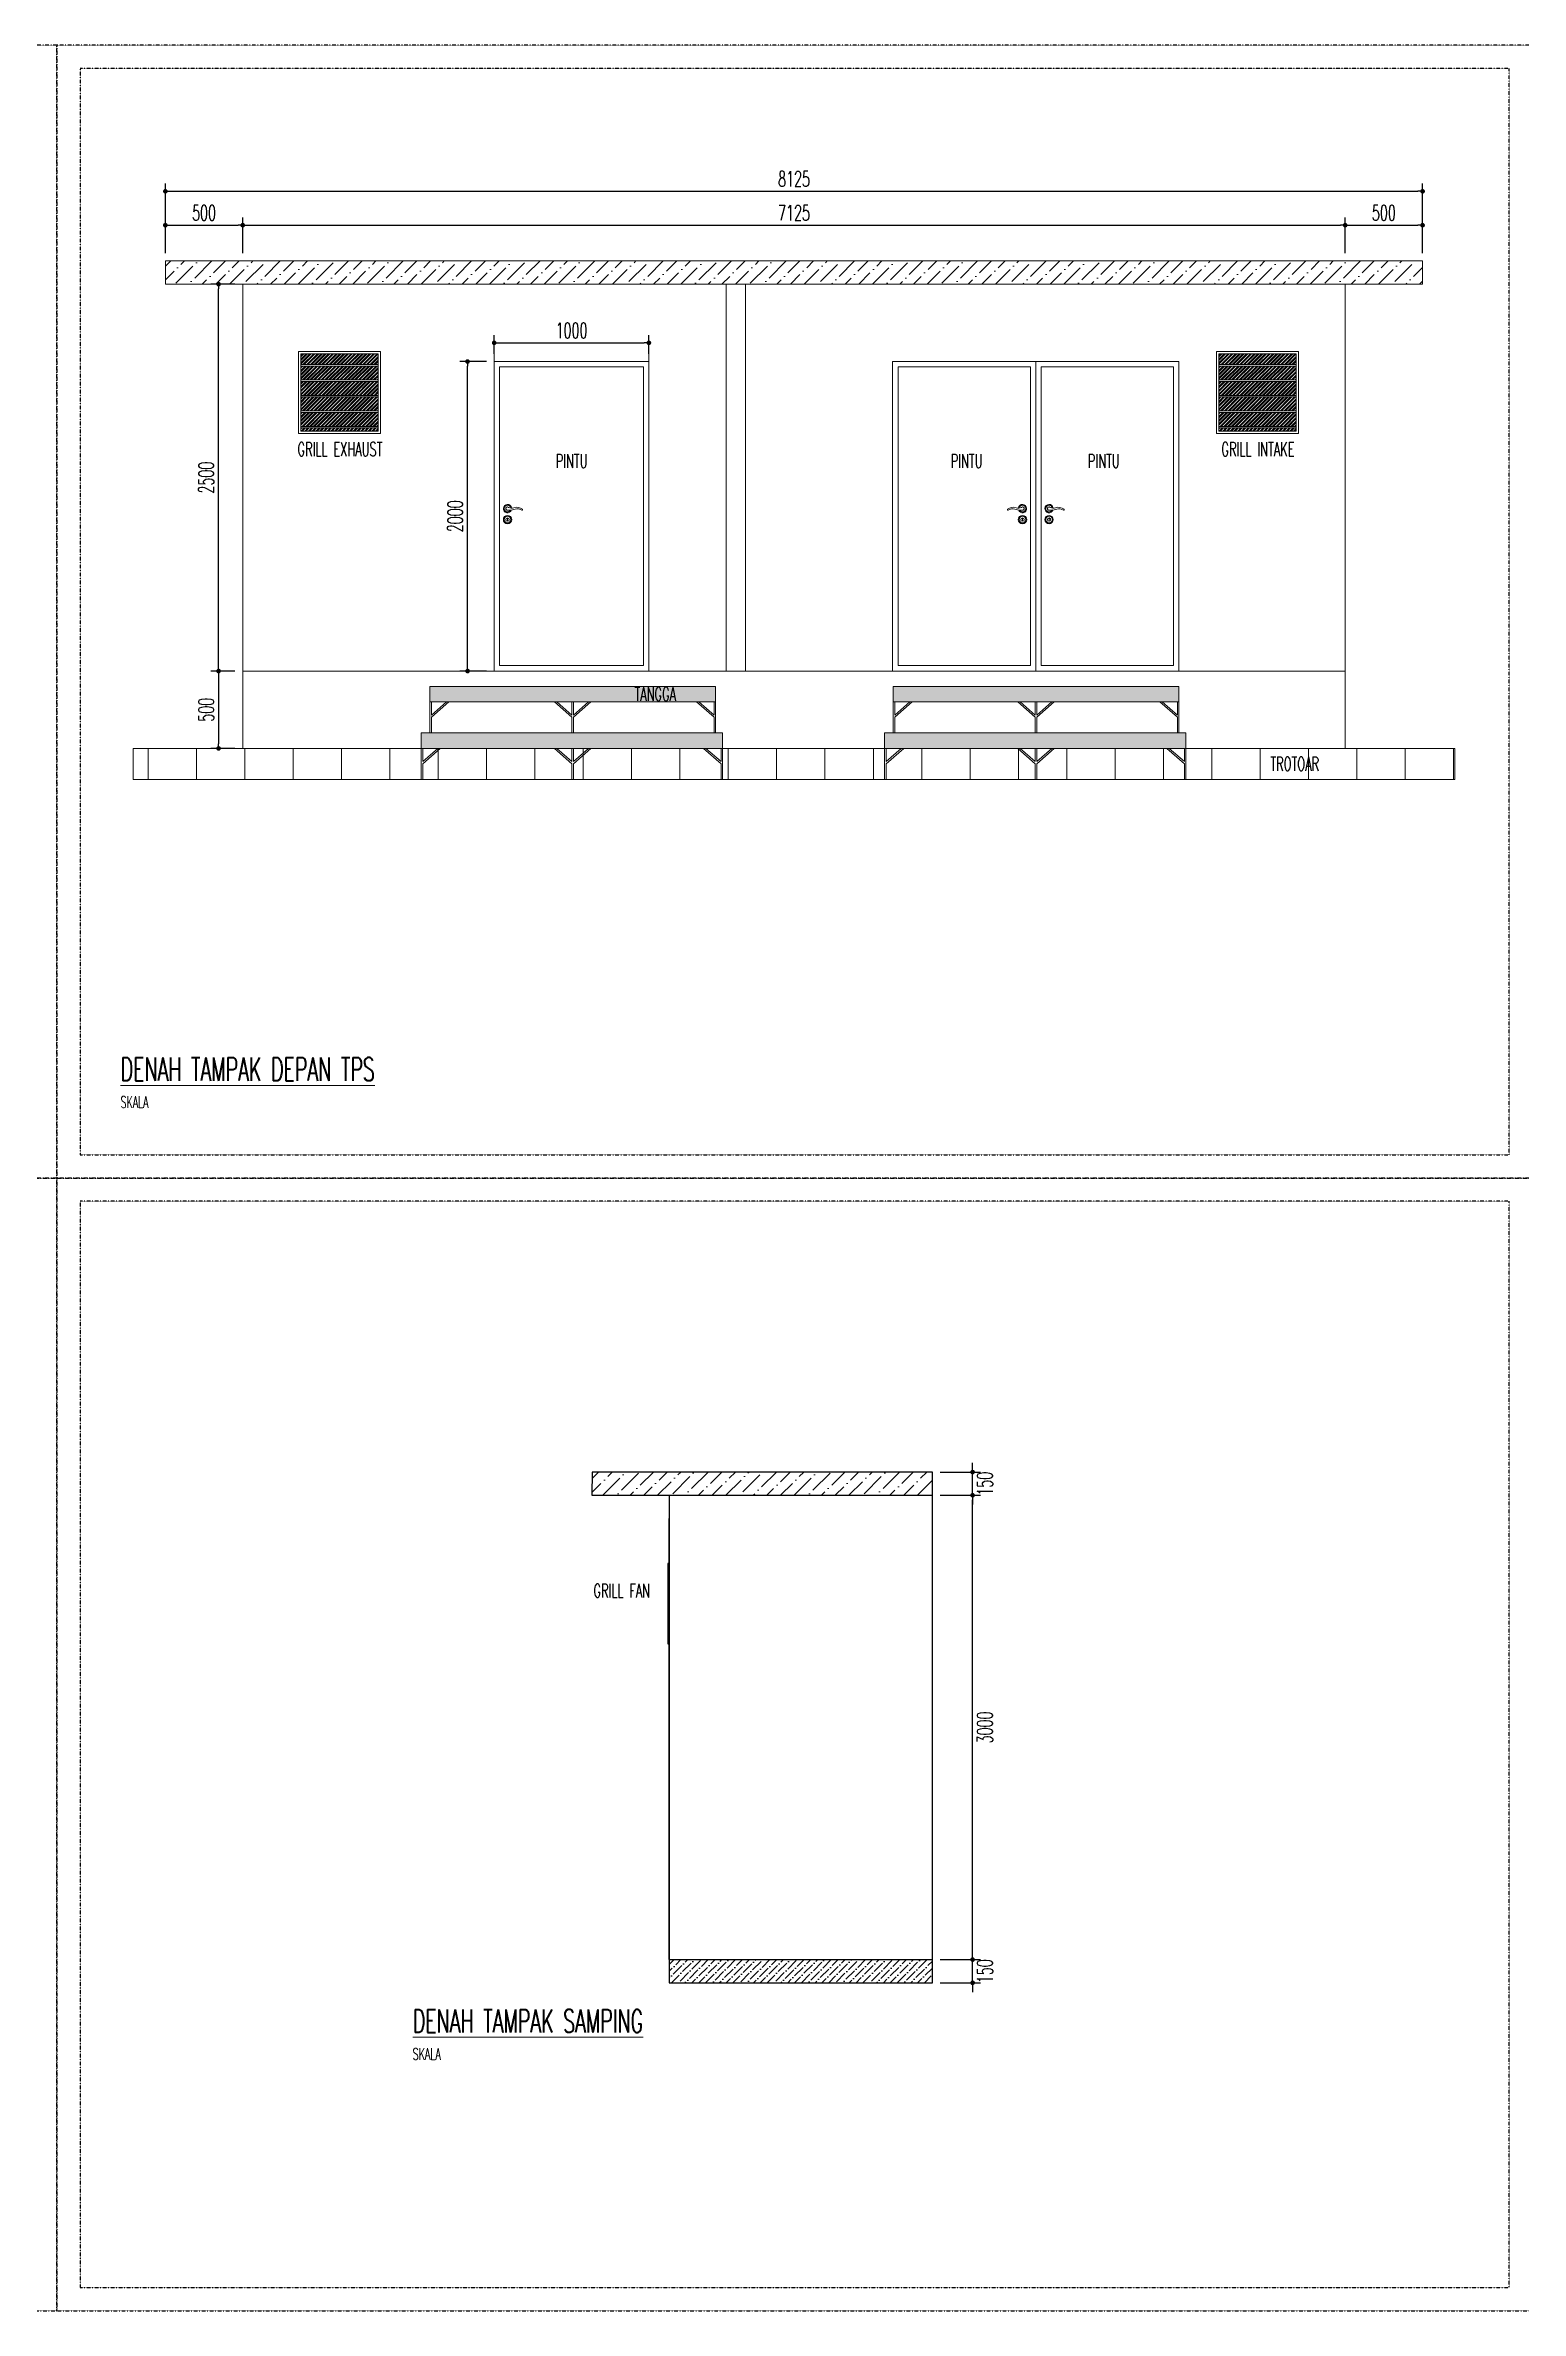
# Model space of a CAD drawing. Header units: millimetres. Extents: x 43312 to 271118, y 7927 to 51490.
# Drawn here: x 185070 to 194605, y 15735 to 30373 of the extents above; entities that cross this region are included whole.
import ezdxf

# ---------------------------------------------------------------- set-up
doc = ezdxf.new("R2010")
doc.units = ezdxf.units.MM
doc.header["$MEASUREMENT"] = 0
doc.linetypes.add('DASHDOT', pattern=[1, 0.5, -0.25, 0, -0.25])
for name, color, linetype, lineweight in [('C NOTASI', 3, 'Continuous', 5), ('inst ME', 7, 'Continuous', 13), ('J', 1, 'Continuous', 13)]:
    doc.layers.add(name, color=color, linetype=linetype, lineweight=lineweight)
doc.styles.add('300', font='rs.shx', dxfattribs={"width": 0.6, "height": 100})
doc.dimstyles.new('300', dxfattribs={"dimtxt": 50, "dimasz": 30, "dimexe": 50, "dimexo": 50, "dimgap": 30, "dimtad": 2, "dimdec": 0, "dimzin": 0, "dimtxsty": '300', "dimblk": 'DOT', "dimcen": 0.2, "dimclrd": 1, "dimclre": 1, "dimclrt": 3, "dimadec": 0, "dimazin": 0, "dimtfac": 1, "dimtdec": 0, "dimtix": 1, "dimtmove": 0, "dimatfit": 3, "dimfxl": 1, "dimtolj": 1, "dimtzin": 0, "dimarcsym": 0})
pattern_1 = [(45, (183858.743, -52945.079), (-12.0529565, 12.0529565), []), (45, (183866.778, -52945.079), (-12.0529565, 12.0529565), [])]
pattern_2 = [(45, (177925.807, -52945.079), (-12.0529565, 12.0529565), []), (45, (177933.842, -52945.079), (-12.0529565, 12.0529565), [])]

# ---------------------------------------------------------------- blocks, each defined once
blk = doc.blocks.new('Handle-01')
for centre, radius, start, end in [((-67, -55), 64.6, 70.65, 128.4783), ((-31, 66), 62.1, 256.7903, 291.8405), ((0, 0), 30, 198.0295, 169.9627), ((0, 0), 24, 204.5428, 168.2661), ((0, 0), 12, 259.2556, 132.4302), ((-105, -7), 3.6, 119.1006, 286.7307), ((-70, -64), 62.5, 75.7735, 122.6095), ((-12, 119), 130, 250.5926, 267.9682), ((63, 665), 680, 263.3155, 264.7224)]:
    blk.add_arc(centre, radius, start, end)
blk = doc.blocks.new('_Dot')
at = {"color": 0, "lineweight": -2}
blk.add_line((-0.5, 0), (-1, 0), dxfattribs=at)
at = {"color": 0, "const_width": 0.5}
blk.add_lwpolyline([(-0.25, 0, 1), (0.25, 0, 1)], format="xyb", close=True, dxfattribs=at)
blk = doc.blocks.new('*D84')
at = {"color": 1, "lineweight": -2, "transparency": 16777216}
for p, q in [((187971, 28380), (187971, 28501)), ((188001, 28451), (188941, 28451)), ((188971, 28380), (188971, 28501))]:
    blk.add_line(p, q, dxfattribs=at)
at = {"layer": 'Defpoints', "color": 0, "transparency": 16777216}
for p in [(188971, 28451), (187971, 28330), (188971, 28330)]:
    blk.add_point(p, dxfattribs=at)
at = {"color": 1, "lineweight": -2, "transparency": 16777216, "xscale": 30, "yscale": 30, "zscale": 30, "rotation": 180}
blk.add_blockref('_Dot', (187971, 28451), dxfattribs=at)
at = {"color": 1, "lineweight": -2, "transparency": 16777216, "xscale": 30, "yscale": 30, "zscale": 30}
blk.add_blockref('_Dot', (188971, 28451), dxfattribs=at)
at = {"color": 3, "transparency": 16777216, "insert": (188471, 28531), "char_height": 100, "attachment_point": 5, "style": '300'}
blk.add_mtext('\\A1;1000', dxfattribs=at)
blk = doc.blocks.new('*D85')
at = {"color": 1, "lineweight": -2, "transparency": 16777216}
for p, q in [((187921, 28330), (187749, 28330)), ((187799, 26360), (187799, 28300)), ((187921, 26330), (187749, 26330))]:
    blk.add_line(p, q, dxfattribs=at)
at = {"layer": 'Defpoints', "color": 0, "transparency": 16777216}
for p in [(187799, 28330), (187971, 28330), (187971, 26330)]:
    blk.add_point(p, dxfattribs=at)
at = {"color": 1, "lineweight": -2, "transparency": 16777216, "xscale": 30, "yscale": 30, "zscale": 30}
for p, rotation in [((187799, 28330), 90), ((187799, 26330), 270)]:
    blk.add_blockref('_Dot', p, dxfattribs=dict(at, rotation=rotation))
at = {"color": 3, "transparency": 16777216, "insert": (187719, 27330), "char_height": 100, "attachment_point": 5, "rotation": 90, "style": '300'}
blk.add_mtext('\\A1;2000', dxfattribs=at)
blk = doc.blocks.new('*D86')
at = {"color": 1, "lineweight": -2, "transparency": 16777216}
for p, q in [((186296, 26330), (186140, 26330)), ((186190, 26300), (186190, 25860)), ((186296, 25830), (186140, 25830))]:
    blk.add_line(p, q, dxfattribs=at)
at = {"layer": 'Defpoints', "color": 0, "transparency": 16777216}
for p in [(186346, 26330), (186190, 25830), (186346, 25830)]:
    blk.add_point(p, dxfattribs=at)
at = {"color": 1, "lineweight": -2, "transparency": 16777216, "xscale": 30, "yscale": 30, "zscale": 30}
for p, rotation in [((186190, 26330), 90), ((186190, 25830), 270)]:
    blk.add_blockref('_Dot', p, dxfattribs=dict(at, rotation=rotation))
at = {"color": 3, "transparency": 16777216, "insert": (186110, 26080), "char_height": 100, "attachment_point": 5, "rotation": 90, "style": '300'}
blk.add_mtext('\\A1;500', dxfattribs=at)
blk = doc.blocks.new('*D87')
at = {"color": 1, "lineweight": -2, "transparency": 16777216}
for p, q in [((186296, 28830), (186140, 28830)), ((186190, 26360), (186190, 28800)), ((186296, 26330), (186140, 26330))]:
    blk.add_line(p, q, dxfattribs=at)
at = {"layer": 'Defpoints', "color": 0, "transparency": 16777216}
for p in [(186190, 28830), (186346, 28830), (186346, 26330)]:
    blk.add_point(p, dxfattribs=at)
at = {"color": 1, "lineweight": -2, "transparency": 16777216, "xscale": 30, "yscale": 30, "zscale": 30}
for p, rotation in [((186190, 28830), 90), ((186190, 26330), 270)]:
    blk.add_blockref('_Dot', p, dxfattribs=dict(at, rotation=rotation))
at = {"color": 3, "transparency": 16777216, "insert": (186110, 27580), "char_height": 100, "attachment_point": 5, "rotation": 90, "style": '300'}
blk.add_mtext('\\A1;2500', dxfattribs=at)
blk = doc.blocks.new('*D97')
at = {"color": 1, "lineweight": -2, "transparency": 16777216}
for p, q in [((190853, 21004), (191113, 21004)), ((191063, 18034), (191063, 20974)), ((190853, 18004), (191113, 18004))]:
    blk.add_line(p, q, dxfattribs=at)
at = {"layer": 'Defpoints', "color": 0, "transparency": 16777216}
for p in [(190803, 21004), (191063, 21004), (190803, 18004)]:
    blk.add_point(p, dxfattribs=at)
at = {"color": 1, "lineweight": -2, "transparency": 16777216, "xscale": 30, "yscale": 30, "zscale": 30}
for p, rotation in [((191063, 21004), 90), ((191063, 18004), 270)]:
    blk.add_blockref('_Dot', p, dxfattribs=dict(at, rotation=rotation))
at = {"color": 3, "transparency": 16777216, "insert": (191143, 19504), "char_height": 100, "attachment_point": 5, "rotation": 90, "style": '300'}
blk.add_mtext('\\A1;3000', dxfattribs=at)
blk = doc.blocks.new('*D98')
at = {"color": 1, "lineweight": -2, "transparency": 16777216}
for p, q in [((190853, 21154), (191113, 21154)), ((191063, 21184), (191063, 21214)), ((191063, 21004), (191063, 21154)), ((190853, 21004), (191113, 21004)), ((191063, 20974), (191063, 20944))]:
    blk.add_line(p, q, dxfattribs=at)
at = {"layer": 'Defpoints', "color": 0, "transparency": 16777216}
for p in [(190803, 21154), (191063, 21154), (190803, 21004)]:
    blk.add_point(p, dxfattribs=at)
at = {"color": 1, "lineweight": -2, "transparency": 16777216, "xscale": 30, "yscale": 30, "zscale": 30}
for p, rotation in [((191063, 21154), 270), ((191063, 21004), 90)]:
    blk.add_blockref('_Dot', p, dxfattribs=dict(at, rotation=rotation))
at = {"color": 3, "transparency": 16777216, "insert": (191143, 21079), "char_height": 100, "attachment_point": 5, "rotation": 90, "style": '300'}
blk.add_mtext('\\A1;150', dxfattribs=at)
blk = doc.blocks.new('*D99')
at = {"color": 1, "lineweight": -2, "transparency": 16777216}
for p, q in [((191063, 18034), (191063, 18064)), ((190853, 18004), (191113, 18004)), ((191063, 17854), (191063, 18004)), ((190853, 17854), (191113, 17854)), ((191063, 17824), (191063, 17794))]:
    blk.add_line(p, q, dxfattribs=at)
at = {"layer": 'Defpoints', "color": 0, "transparency": 16777216}
for p in [(190803, 18004), (191063, 18004), (190803, 17854)]:
    blk.add_point(p, dxfattribs=at)
at = {"color": 1, "lineweight": -2, "transparency": 16777216, "xscale": 30, "yscale": 30, "zscale": 30}
for p, rotation in [((191063, 18004), 270), ((191063, 17854), 90)]:
    blk.add_blockref('_Dot', p, dxfattribs=dict(at, rotation=rotation))
at = {"color": 3, "transparency": 16777216, "insert": (191143, 17929), "char_height": 100, "attachment_point": 5, "rotation": 90, "style": '300'}
blk.add_mtext('\\A1;150', dxfattribs=at)
blk = doc.blocks.new('*D103')
at = {"color": 1, "lineweight": -2, "transparency": 16777216}
for p, q in [((185846, 29030), (185846, 29480)), ((185876, 29430), (193941, 29430)), ((193971, 29030), (193971, 29480))]:
    blk.add_line(p, q, dxfattribs=at)
at = {"layer": 'Defpoints', "color": 0, "transparency": 16777216}
for p in [(193971, 29430), (185846, 28980), (193971, 28980)]:
    blk.add_point(p, dxfattribs=at)
at = {"color": 1, "lineweight": -2, "transparency": 16777216, "xscale": 30, "yscale": 30, "zscale": 30, "rotation": 180}
blk.add_blockref('_Dot', (185846, 29430), dxfattribs=at)
at = {"color": 1, "lineweight": -2, "transparency": 16777216, "xscale": 30, "yscale": 30, "zscale": 30}
blk.add_blockref('_Dot', (193971, 29430), dxfattribs=at)
at = {"color": 3, "transparency": 16777216, "insert": (189909, 29510), "char_height": 100, "attachment_point": 5, "style": '300'}
blk.add_mtext('\\A1;8125', dxfattribs=at)
blk = doc.blocks.new('*D104')
at = {"color": 1, "lineweight": -2, "transparency": 16777216}
for p, q in [((185846, 29030), (185846, 29261)), ((185876, 29211), (186316, 29211)), ((186346, 29030), (186346, 29261))]:
    blk.add_line(p, q, dxfattribs=at)
at = {"layer": 'Defpoints', "color": 0, "transparency": 16777216}
for p in [(186346, 29211), (185846, 28980), (186346, 28980)]:
    blk.add_point(p, dxfattribs=at)
at = {"color": 1, "lineweight": -2, "transparency": 16777216, "xscale": 30, "yscale": 30, "zscale": 30, "rotation": 180}
blk.add_blockref('_Dot', (185846, 29211), dxfattribs=at)
at = {"color": 1, "lineweight": -2, "transparency": 16777216, "xscale": 30, "yscale": 30, "zscale": 30}
blk.add_blockref('_Dot', (186346, 29211), dxfattribs=at)
at = {"color": 3, "transparency": 16777216, "insert": (186096, 29291), "char_height": 100, "attachment_point": 5, "style": '300'}
blk.add_mtext('\\A1;500', dxfattribs=at)
blk = doc.blocks.new('*D81')
at = {"color": 1, "lineweight": -2, "transparency": 16777216}
for p, q in [((186346, 29030), (186346, 29261)), ((186376, 29211), (193441, 29211)), ((193471, 29030), (193471, 29261))]:
    blk.add_line(p, q, dxfattribs=at)
at = {"layer": 'Defpoints', "color": 0, "transparency": 16777216}
for p in [(193471, 29211), (186346, 28980), (193471, 28980)]:
    blk.add_point(p, dxfattribs=at)
at = {"color": 1, "lineweight": -2, "transparency": 16777216, "xscale": 30, "yscale": 30, "zscale": 30, "rotation": 180}
blk.add_blockref('_Dot', (186346, 29211), dxfattribs=at)
at = {"color": 1, "lineweight": -2, "transparency": 16777216, "xscale": 30, "yscale": 30, "zscale": 30}
blk.add_blockref('_Dot', (193471, 29211), dxfattribs=at)
at = {"color": 3, "transparency": 16777216, "insert": (189909, 29291), "char_height": 100, "attachment_point": 5, "style": '300'}
blk.add_mtext('\\A1;7125', dxfattribs=at)
blk = doc.blocks.new('*D82')
at = {"color": 1, "lineweight": -2, "transparency": 16777216}
for p, q in [((193471, 29030), (193471, 29261)), ((193501, 29211), (193941, 29211)), ((193971, 29030), (193971, 29261))]:
    blk.add_line(p, q, dxfattribs=at)
at = {"layer": 'Defpoints', "color": 0, "transparency": 16777216}
for p in [(193971, 29211), (193471, 28980), (193971, 28980)]:
    blk.add_point(p, dxfattribs=at)
at = {"color": 1, "lineweight": -2, "transparency": 16777216, "xscale": 30, "yscale": 30, "zscale": 30, "rotation": 180}
blk.add_blockref('_Dot', (193471, 29211), dxfattribs=at)
at = {"color": 1, "lineweight": -2, "transparency": 16777216, "xscale": 30, "yscale": 30, "zscale": 30}
blk.add_blockref('_Dot', (193971, 29211), dxfattribs=at)
at = {"color": 3, "transparency": 16777216, "insert": (193721, 29291), "char_height": 100, "attachment_point": 5, "style": '300'}
blk.add_mtext('\\A1;500', dxfattribs=at)

msp = doc.modelspace()

# ---------------------------------------------------------------- hatches: boundary and pattern name
h = msp.add_hatch()
h.set_pattern_fill('ANSI36', color=256, scale=250, angle=360)
h.set_pattern_definition([(45, (118096.632, 0), (16.572815, 60.766989), [78.125, -15.625, 0, -15.625])])
h.paths.add_polyline_path([(190802.7, 18004.3), (189102.7, 18004.3), (189102.7, 17854.3), (190335, 17854.3), (190624.5, 17854.3), (190802.7, 17854.3)])
at = {"layer": 'C NOTASI', "ltscale": 0.15}
h = msp.add_hatch(dxfattribs=at)
h.set_pattern_fill('ANSI32', color=251, scale=45.454545, style=0)
h.set_pattern_definition([(45, (177941.807, -52945.079), (-12.0529565, 12.0529565), []), (45, (177949.842, -52945.079), (-12.0529565, 12.0529565), [])])
h.paths.add_polyline_path([(187221.3, 28380.2), (186721.1, 28380.2), (186721.1, 28310.9), (187221.3, 28310.9)])
h.paths.add_polyline_path([(187221.3, 28300.9), (186721.1, 28300.9), (186721.1, 28210.9), (187221.3, 28210.9)])
h = msp.add_hatch(dxfattribs=at)
h.set_pattern_fill('ANSI32', color=251, scale=45.454545, style=0)
h.set_pattern_definition([(45, (183874.743, -52945.079), (-12.0529565, 12.0529565), []), (45, (183882.778, -52945.079), (-12.0529565, 12.0529565), [])])
h.paths.add_polyline_path([(193154.3, 28380.2), (192654, 28380.2), (192654, 28310.9), (193154.3, 28310.9)])
h.paths.add_polyline_path([(193154.3, 28300.9), (192654, 28300.9), (192654, 28210.9), (193154.3, 28210.9)])
h = msp.add_hatch(dxfattribs=at)
h.set_pattern_fill('ANSI32', color=251, scale=45.454545, style=0)
h.set_pattern_definition(pattern_2)
h.paths.add_polyline_path([(187221.3, 28200.9), (186721.1, 28200.9), (186721.1, 28110.9), (187221.3, 28110.9)])
h.paths.add_polyline_path([(187221.3, 28101.9), (186721.1, 28100.9), (186721.1, 28010.9), (187221.3, 28011.9)])
h.paths.add_polyline_path([(187221.3, 28000.9), (186721.1, 28000.9), (186721.1, 27910.9), (187221.3, 27910.9)])
h = msp.add_hatch(dxfattribs=at)
h.set_pattern_fill('ANSI32', color=251, scale=45.454545, style=0)
h.set_pattern_definition(pattern_1)
h.paths.add_polyline_path([(193154.3, 28200.9), (192654, 28200.9), (192654, 28110.9), (193154.3, 28110.9)])
h.paths.add_polyline_path([(193154.3, 28101.9), (192654, 28100.9), (192654, 28010.9), (193154.3, 28011.9)])
h.paths.add_polyline_path([(193154.3, 28000.9), (192654, 28000.9), (192654, 27910.9), (193154.3, 27910.9)])
h = msp.add_hatch(dxfattribs=at)
h.set_pattern_fill('ANSI32', color=251, scale=45.454545, style=0)
h.set_pattern_definition(pattern_2)
h.paths.add_polyline_path([(187221.3, 27900.9), (186721.1, 27900.9), (186721.1, 27880.2), (187221.3, 27880.2)])
h = msp.add_hatch(dxfattribs=at)
h.set_pattern_fill('ANSI32', color=251, scale=45.454545, style=0)
h.set_pattern_definition(pattern_1)
h.paths.add_polyline_path([(193154.3, 27900.9), (192654, 27900.9), (192654, 27880.2), (193154.3, 27880.2)])
at = {"layer": 'inst ME'}
h = msp.add_hatch(dxfattribs=at)
h.set_pattern_fill('ANSI36', color=4, scale=500)
h.set_pattern_definition([(45, (183858.74, -52945.08), (33.14563, 121.53398), [156.25, -31.25, 0, -31.25])])
h.paths.add_polyline_path([(193971.2, 28980.2), (185846.2, 28980.2), (185846.2, 28830.2), (186346.2, 28830.2), (193971.2, 28830.2)])
h = msp.add_hatch(color=32, dxfattribs=at)
h.dxf.hatch_style = 1
h.paths.add_polyline_path([(189402.2, 26230.2), (188554.7, 26230.2), (187554.9, 26230.2), (187554.9, 26130.2), (189402.2, 26130.2)])
h.paths.add_polyline_path([(189447.2, 25930.2), (189347.2, 25930.2), (188499.7, 25930.2), (187499.9, 25930.2), (187499.9, 25830.2), (189347.2, 25830.2), (189447.2, 25830.2)])
h = msp.add_hatch(color=32, dxfattribs=at)
h.dxf.hatch_style = 1
h.paths.add_polyline_path([(192396.7, 26230.2), (191549.2, 26230.2), (190549.4, 26230.2), (190549.4, 26130.2), (192396.7, 26130.2)])
h.paths.add_polyline_path([(192441.7, 25930.2), (192341.7, 25930.2), (191494.2, 25930.2), (190494.4, 25930.2), (190494.4, 25830.2), (192341.7, 25830.2), (192441.7, 25830.2)])
at = {"layer": 'inst ME', "true_color": 0xf8991e}
h = msp.add_hatch(dxfattribs=at)
h.set_pattern_fill('ANSI31', color=30, scale=2500, angle=45)
h.set_pattern_definition([(90, (183858.74, -52945.08), (-312.5, 0), [])])
h.paths.add_polyline_path([(194179.4, 25830.2), (185638, 25830.2), (185638, 25630.2), (194179.4, 25630.2)])
at = {"layer": 'inst ME'}
h = msp.add_hatch(dxfattribs=at)
h.set_pattern_fill('ANSI36', color=4, scale=500)
h.set_pattern_definition([(45, (129396.44, 0), (33.14563, 121.53398), [156.25, -31.25, 0, -31.25])])
h.paths.add_polyline_path([(190802.7, 21154.3), (189102.7, 21154.3), (188603.7, 21154.3), (188602.7, 21004.3), (189102.7, 21004.3), (190802.7, 21004.3)])

# ---------------------------------------------------------------- linework, layer by layer
at = {"linetype": 'DASHDOT'}
for points in [[(175610.1, 23054.3), (185145.1, 23054.3), (185145.1, 30373.4), (175610.1, 30373.4)], [(185145.1, 23054.3), (194680.1, 23054.3), (194680.1, 30373.4), (185145.1, 30373.4)], [(185295.1, 23204.3), (194530.1, 23204.3), (194530.1, 30223.4), (185295.1, 30223.4)], [(175610.1, 15735.3), (185145.1, 15735.3), (185145.1, 23054.3), (175610.1, 23054.3)], [(185145.1, 15735.3), (194680.1, 15735.3), (194680.1, 23054.3), (185145.1, 23054.3)], [(185295.1, 15885.3), (194530.1, 15885.3), (194530.1, 22904.3), (185295.1, 22904.3)]]:
    msp.add_lwpolyline(points, close=True, dxfattribs=at)
for points in [[(189102.7, 18004.3), (190802.7, 18004.3), (190802.7, 21154.3), (189102.7, 21154.3), (188603.7, 21154.3), (188602.7, 21004.3), (189102.7, 21004.3), (189102.7, 18004.3)], [(189102.7, 21004.3), (190802.7, 21004.3)], [(190802.7, 18004.3), (190802.7, 21004.3)], [(189102.7, 18004.3), (189102.7, 20854.3)], [(189102.7, 20554.3), (189102.7, 20564.3), (189092.7, 20564.3), (189092.7, 20044.3)], [(189092.7, 20044.3), (189102.7, 20044.3), (189102.7, 20554.3)], [(189102.7, 18504.3), (189102.7, 18004.3), (190802.7, 18004.3)], [(190802.7, 18004.3), (190802.7, 18504.3)], [(189102.7, 18004.3), (189102.7, 17854.3), (190335, 17854.3), (190624.5, 17854.3), (190802.7, 17854.3), (190802.7, 18004.3)]]:
    msp.add_lwpolyline(points)
at = {"layer": 'inst ME'}
for points in [[(193971.2, 28980.2), (185846.2, 28980.2)], [(186346.2, 28830.2), (185846.2, 28830.2), (185846.2, 28980.2), (186346.2, 28980.2)], [(193471.2, 28830.2), (193971.2, 28830.2), (193971.2, 28980.2), (193471.2, 28980.2)], [(193971.2, 28830.2), (185846.2, 28830.2)], [(186346.2, 28830.2), (186346.2, 25830.2)], [(189471.2, 28830.2), (189471.2, 26330.2)], [(189596.2, 28830.2), (189596.2, 26330.2)], [(193471.2, 28830.2), (193471.2, 25830.2)], [(193471.2, 28830.2), (193971.2, 28830.2)], [(186721.1, 28380.2), (186721.1, 27880.2)], [(187205.3, 28380.2), (186721.1, 28380.2)], [(187971.2, 28380.2), (187971.2, 26330.2)], [(188971.2, 28330.2), (187971.2, 28330.2)], [(188971.2, 28380.2), (188971.2, 26330.2)], [(192654, 28380.2), (192654, 27880.2)], [(193138.3, 28380.2), (192654, 28380.2)], [(193154.3, 28380.2), (193154.3, 27880.2)], [(187205.3, 27880.2), (186721.1, 27880.2)], [(193138.3, 27880.2), (192654, 27880.2)], [(193471.2, 26330.2), (186346.2, 26330.2)], [(187554.7, 26230.2), (188554.7, 26230.2), (189402.2, 26230.2), (189402.2, 26130.2), (187554.9, 26130.2), (187554.9, 26230.2)], [(190549.2, 26230.2), (191549.2, 26230.2), (192396.7, 26230.2), (192396.7, 26130.2), (190549.4, 26130.2), (190549.4, 26230.2)], [(187554.9, 26130.2), (187554.9, 25930.2)], [(187564.9, 26130.2), (187564.9, 26044.6)], [(187564.9, 26044.6), (187662.7, 26130.2)], [(187564.9, 26031.3), (187677.9, 26130.2)], [(188472.9, 26031.3), (188360, 26130.2)], [(188472.9, 26044.6), (188375.1, 26130.2)], [(188472.9, 26130.2), (188472.9, 26044.6)], [(188472.9, 26130.2), (188472.9, 26044.6)], [(188482.9, 26130.2), (188482.9, 26044.6)], [(188482.9, 26130.2), (188482.9, 26044.6)], [(188482.9, 26044.6), (188580.7, 26130.2)], [(188482.9, 26031.3), (188595.9, 26130.2)], [(189392.2, 26031.3), (189279.2, 26130.2)], [(189392.2, 26044.6), (189294.4, 26130.2)], [(189392.2, 26130.2), (189392.2, 26044.6)], [(189392.2, 26130.2), (189392.2, 26044.6)], [(189402.2, 26130.2), (189402.2, 25930.2)], [(189402.2, 26130.2), (189402.2, 25930.2)], [(190549.4, 26130.2), (190549.4, 25930.2)], [(190559.4, 26130.2), (190559.4, 26044.6)], [(190559.4, 26044.6), (190657.2, 26130.2)], [(190559.4, 26031.3), (190672.4, 26130.2)], [(191467.5, 26031.3), (191354.5, 26130.2)], [(191467.5, 26044.6), (191369.7, 26130.2)], [(191467.5, 26130.2), (191467.5, 26044.6)], [(191467.5, 26130.2), (191467.5, 26044.6)], [(191477.5, 26130.2), (191477.5, 26044.6)], [(191477.5, 26130.2), (191477.5, 26044.6)], [(191477.5, 26044.6), (191575.3, 26130.2)], [(191477.5, 26031.3), (191590.4, 26130.2)], [(192386.7, 26031.3), (192273.7, 26130.2)], [(192386.7, 26044.6), (192288.9, 26130.2)], [(192386.7, 26130.2), (192386.7, 26044.6)], [(192386.7, 26130.2), (192386.7, 26044.6)], [(192396.7, 26130.2), (192396.7, 25930.2)], [(192396.7, 26130.2), (192396.7, 25930.2)], [(187499.7, 25930.2), (188499.7, 25930.2), (189347.2, 25930.2)], [(189347.2, 25830.2), (187499.9, 25830.2), (187499.9, 25930.2)], [(187564.9, 25930.2), (187554.9, 25930.2)], [(187564.9, 26031.3), (187564.9, 25930.2)], [(188472.9, 26031.3), (188472.9, 25930.2)], [(188472.9, 26031.3), (188472.9, 25930.2)], [(188472.9, 25930.2), (188482.9, 25930.2)], [(188482.9, 25930.2), (188472.9, 25930.2)], [(188482.9, 26031.3), (188482.9, 25930.2)], [(188482.9, 26031.3), (188482.9, 25930.2)], [(189347.2, 25930.2), (189347.2, 25930.2), (189447.2, 25930.2), (189447.2, 25830.2), (189347.2, 25830.2)], [(189392.2, 26031.3), (189392.2, 25930.2)], [(189392.2, 26031.3), (189392.2, 25930.2)], [(189392.2, 25930.2), (189402.2, 25930.2)], [(189402.2, 25930.2), (189392.2, 25930.2)], [(190494.2, 25930.2), (191494.2, 25930.2), (192341.7, 25930.2)], [(192341.7, 25830.2), (190494.4, 25830.2), (190494.4, 25930.2)], [(190559.4, 25930.2), (190549.4, 25930.2)], [(190559.4, 26031.3), (190559.4, 25930.2)], [(191467.5, 26031.3), (191467.5, 25930.2)], [(191467.5, 26031.3), (191467.5, 25930.2)], [(191467.5, 25930.2), (191477.5, 25930.2)], [(191477.5, 25930.2), (191467.5, 25930.2)], [(191477.5, 26031.3), (191477.5, 25930.2)], [(191477.5, 26031.3), (191477.5, 25930.2)], [(192341.7, 25930.2), (192341.7, 25930.2), (192441.7, 25930.2), (192441.7, 25830.2), (192341.7, 25830.2)], [(192386.7, 26031.3), (192386.7, 25930.2)], [(192386.7, 26031.3), (192386.7, 25930.2)], [(192386.7, 25930.2), (192396.7, 25930.2)], [(192396.7, 25930.2), (192386.7, 25930.2)], [(193471.2, 25830.2), (186346.2, 25830.2)], [(187499.9, 25830.2), (187499.9, 25630.2)], [(187509.9, 25830.2), (187509.9, 25744.6)], [(187509.9, 25744.6), (187607.7, 25830.2)], [(187509.9, 25731.3), (187622.9, 25830.2)], [(188472.9, 25731.3), (188360, 25830.2)], [(188472.9, 25744.6), (188375.1, 25830.2)], [(188472.9, 25830.2), (188472.9, 25744.6)], [(188472.9, 25830.2), (188472.9, 25744.6)], [(188482.9, 25830.2), (188482.9, 25744.6)], [(188482.9, 25830.2), (188482.9, 25744.6)], [(188482.9, 25744.6), (188580.7, 25830.2)], [(188482.9, 25731.3), (188595.9, 25830.2)], [(189437.2, 25731.3), (189324.2, 25830.2)], [(189437.2, 25744.6), (189339.4, 25830.2)], [(189437.2, 25830.2), (189437.2, 25744.6)], [(189437.2, 25830.2), (189437.2, 25744.6)], [(189447.2, 25830.2), (189447.2, 25630.2)], [(189447.2, 25830.2), (189447.2, 25630.2)], [(190494.4, 25830.2), (190494.4, 25630.2)], [(190504.4, 25830.2), (190504.4, 25744.6)], [(190504.4, 25744.6), (190602.2, 25830.2)], [(190504.4, 25731.3), (190617.4, 25830.2)], [(191467.5, 25731.3), (191354.5, 25830.2)], [(191467.5, 25744.6), (191369.7, 25830.2)], [(191467.5, 25830.2), (191467.5, 25744.6)], [(191467.5, 25830.2), (191467.5, 25744.6)], [(191477.5, 25830.2), (191477.5, 25744.6)], [(191477.5, 25830.2), (191477.5, 25744.6)], [(191477.5, 25744.6), (191575.3, 25830.2)], [(191477.5, 25731.3), (191590.4, 25830.2)], [(192431.7, 25731.3), (192318.7, 25830.2)], [(192431.7, 25744.6), (192333.9, 25830.2)], [(192431.7, 25830.2), (192431.7, 25744.6)], [(192431.7, 25830.2), (192431.7, 25744.6)], [(192441.7, 25830.2), (192441.7, 25630.2)], [(192441.7, 25830.2), (192441.7, 25630.2)], [(187509.9, 25630.2), (187499.9, 25630.2)], [(187509.9, 25731.3), (187509.9, 25630.2)], [(188472.9, 25731.3), (188472.9, 25630.2)], [(188472.9, 25731.3), (188472.9, 25630.2)], [(188472.9, 25630.2), (188482.9, 25630.2)], [(188482.9, 25630.2), (188472.9, 25630.2)], [(188482.9, 25731.3), (188482.9, 25630.2)], [(188482.9, 25731.3), (188482.9, 25630.2)], [(189437.2, 25731.3), (189437.2, 25630.2)], [(189437.2, 25731.3), (189437.2, 25630.2)], [(189437.2, 25630.2), (189447.2, 25630.2)], [(189447.2, 25630.2), (189437.2, 25630.2)], [(190504.4, 25630.2), (190494.4, 25630.2)], [(190504.4, 25731.3), (190504.4, 25630.2)], [(191467.5, 25731.3), (191467.5, 25630.2)], [(191467.5, 25731.3), (191467.5, 25630.2)], [(191467.5, 25630.2), (191477.5, 25630.2)], [(191477.5, 25630.2), (191467.5, 25630.2)], [(191477.5, 25731.3), (191477.5, 25630.2)], [(191477.5, 25731.3), (191477.5, 25630.2)], [(192431.7, 25731.3), (192431.7, 25630.2)], [(192431.7, 25731.3), (192431.7, 25630.2)], [(192431.7, 25630.2), (192441.7, 25630.2)], [(192441.7, 25630.2), (192431.7, 25630.2)]]:
    msp.add_lwpolyline(points, dxfattribs=at)
at = {"layer": 'inst ME', "color": 3}
for points in [[(186706.1, 28395.2), (187236.3, 28395.2), (187236.3, 27865.2), (186706.1, 27865.2)], [(186721.1, 28380.2), (187221.3, 28380.2), (187221.3, 27880.2), (186721.1, 27880.2)], [(192639, 28395.2), (193169.3, 28395.2), (193169.3, 27865.2), (192639, 27865.2)], [(192654, 28380.2), (193154.3, 28380.2), (193154.3, 27880.2), (192654, 27880.2)]]:
    msp.add_lwpolyline(points, close=True, dxfattribs=at)
for points in [[(186721.1, 28310.9), (187221.3, 28310.9)], [(186721.1, 28300.9), (187221.3, 28300.9)], [(192654, 28310.9), (193154.3, 28310.9)], [(192654, 28300.9), (193154.3, 28300.9)], [(186721.1, 28210.9), (187221.3, 28210.9)], [(186721.1, 28200.9), (187221.3, 28200.9)], [(186721.1, 28110.9), (187221.3, 28110.9)], [(192654, 28210.9), (193154.3, 28210.9)], [(192654, 28200.9), (193154.3, 28200.9)], [(192654, 28110.9), (193154.3, 28110.9)], [(186721.1, 28100.9), (187221.3, 28100.9)], [(186721.1, 28010.9), (187221.3, 28010.9)], [(186721.1, 28000.9), (187221.3, 28000.9)], [(192654, 28100.9), (193154.3, 28100.9)], [(192654, 28010.9), (193154.3, 28010.9)], [(192654, 28000.9), (193154.3, 28000.9)], [(186721.1, 27910.9), (187221.3, 27910.9)], [(186721.1, 27900.9), (187221.3, 27900.9)], [(192654, 27910.9), (193154.3, 27910.9)], [(192654, 27900.9), (193154.3, 27900.9)]]:
    msp.add_lwpolyline(points, dxfattribs=at)
at = {"layer": 'inst ME'}
for points in [[(187971.2, 28330.2), (188971.2, 28330.2), (188971.2, 26330.2), (187971.2, 26330.2)], [(188006.2, 28295.2), (188936.2, 28295.2), (188936.2, 26365.2), (188006.2, 26365.2)], [(190546.1, 28330.2), (191471.2, 28330.2), (191471.2, 26330.2), (190546.1, 26330.2)], [(190581.1, 28295.2), (191436.2, 28295.2), (191436.2, 26365.2), (190581.1, 26365.2)], [(191471.2, 26330.2), (192396.1, 26330.2), (192396.1, 28330.2), (191471.2, 28330.2)], [(191506.2, 26365.2), (192361.1, 26365.2), (192361.1, 28295.2), (191506.2, 28295.2)], [(194179.4, 25830.2), (194179.4, 25630.2), (185638, 25630.2), (185638, 25830.2)]]:
    msp.add_lwpolyline(points, close=True, dxfattribs=at)
at = {"layer": 'J'}
for p, q in [((188057.2, 27301.3), (188057.2, 27316.2)), ((191385.3, 27301.3), (191385.3, 27316.2)), ((191557.2, 27301.3), (191557.2, 27316.2))]:
    msp.add_line(p, q, dxfattribs=at)
at = {"layer": 'J', "extrusion": (0, 0, -1)}
for centre in [(188057.2, 27308.7), (191557.2, 27308.7)]:
    msp.add_ellipse(centre, major_axis=(-19.1, 19.1), ratio=1, dxfattribs=at)
for centre, major_axis in [((188057.2, 27308.7), (15.3, 15.3)), ((188057.2, 27308.7), (7.64, 7.64)), ((191557.2, 27308.7), (15.3, 15.3)), ((191557.2, 27308.7), (7.64, 7.64))]:
    msp.add_ellipse(centre, major_axis=major_axis, ratio=1, start_param=1.5707963, end_param=7.8539816, dxfattribs=at)
at = {"layer": 'J'}
msp.add_ellipse((191385.3, 27308.7), major_axis=(19.1, 19.1), ratio=1, dxfattribs=at)
for major_axis in [(-15.3, 15.3), (-7.64, 7.64)]:
    msp.add_ellipse((191385.3, 27308.7), major_axis=major_axis, ratio=1, start_param=1.5707963, end_param=7.8539816, dxfattribs=at)

# ---------------------------------------------------------------- block references
at = {"layer": 'J', "extrusion": (0, 0, -1), "yscale": 0.8998638043971724, "zscale": -0.8998638043971724}
for p, xscale in [((-188057.2, 27379.6), 0.8998638043971724), ((-191385.3, 27379.6), -0.8998638043971724), ((-191557.2, 27379.6), 0.8998638043971724)]:
    msp.add_blockref('Handle-01', p, dxfattribs=dict(at, xscale=xscale))

# ---------------------------------------------------------------- texts
at = {"layer": 'C NOTASI', "color": 3, "char_height": 90, "attachment_point": 5, "style": '300'}
for s, insert, width in [('\\A1;{\\C256;GRILL EXHAUST}', (186974.5, 27763.9), 864.729), ('\\A1;PINTU', (188471.2, 27687.2), 569.052), ('\\A1;PINTU', (191024.2, 27687.2), 569.052), ('\\A1;PINTU', (191910.9, 27687.2), 569.052), ('\\A1;GRILL INTAKE', (192907.4, 27763.9), 864.729), ('\\A1;{\\C256;TANGGA}', (189011.9, 26181.7), 864.729), ('\\A1;{\\C256;TROTOAR}', (193144.7, 25731.3), 864.729), ('\\A1;GRILL FAN', (188795.8, 20387.8), 569.052)]:
    msp.add_mtext(s, dxfattribs=dict(at, insert=insert, width=width))
at = {"layer": 'inst ME', "color": 3, "char_height": 150, "width": 4192.106, "attachment_point": 5, "style": '300'}
for s, insert in [('\\A1;\\pxql;{\\LDENAH TAMPAK DEPAN TPS\\P\\H0.5x;\\lSKALA}', (187652.3, 23669.7)), ('\\A1;\\pxql;{\\LDENAH TAMPAK SAMPING\\P\\H0.5x;\\lSKALA}', (189540.6, 17519.3))]:
    msp.add_mtext(s, dxfattribs=dict(at, insert=insert))

# ---------------------------------------------------------------- dimensions: what is measured, and where the dimension line sits
for base, p1, p2, picture, middle in [((193971.2, 29429.7), (185846.2, 28980.2), (193971.2, 28980.2), '*D103', (189908.7, 29509.7)), ((186346.2, 29211.3), (185846.2, 28980.2), (186346.2, 28980.2), '*D104', (186096.2, 29291.3)), ((193471.2, 29211.3), (186346.2, 28980.2), (193471.2, 28980.2), '*D81', (189908.7, 29291.3)), ((193971.2, 29211.3), (193471.2, 28980.2), (193971.2, 28980.2), '*D82', (193721.2, 29291.3)), ((188971.2, 28450.6), (187971.2, 28330.2), (188971.2, 28330.2), '*D84', (188471.2, 28530.6))]:
    dim = msp.add_linear_dim(base=base, p1=p1, p2=p2, dimstyle='300')
    dim.commit()
    dim.dimension.update_dxf_attribs({"geometry": picture, "text_midpoint": middle})
for base, p1, p2, picture, middle in [((186189.7, 28830.2), (186346.2, 26330.2), (186346.2, 28830.2), '*D87', (186109.7, 27580.2)), ((187798.8, 28330.2), (187971.2, 26330.2), (187971.2, 28330.2), '*D85', (187718.8, 27330.2)), ((186189.7, 25830.2), (186346.2, 26330.2), (186346.2, 25830.2), '*D86', (186109.7, 26080.2)), ((191063.1, 21154.3), (190802.7, 21004.3), (190802.7, 21154.3), '*D98', (191143.1, 21079.3)), ((191063.1, 21004.3), (190802.7, 18004.3), (190802.7, 21004.3), '*D97', (191143.1, 19504.3)), ((191063.1, 18004.3), (190802.7, 17854.3), (190802.7, 18004.3), '*D99', (191143.1, 17929.3))]:
    dim = msp.add_linear_dim(base=base, p1=p1, p2=p2, angle=90, dimstyle='300')
    dim.commit()
    dim.dimension.update_dxf_attribs({"geometry": picture, "text_midpoint": middle})

doc.saveas('drawing.dxf')
